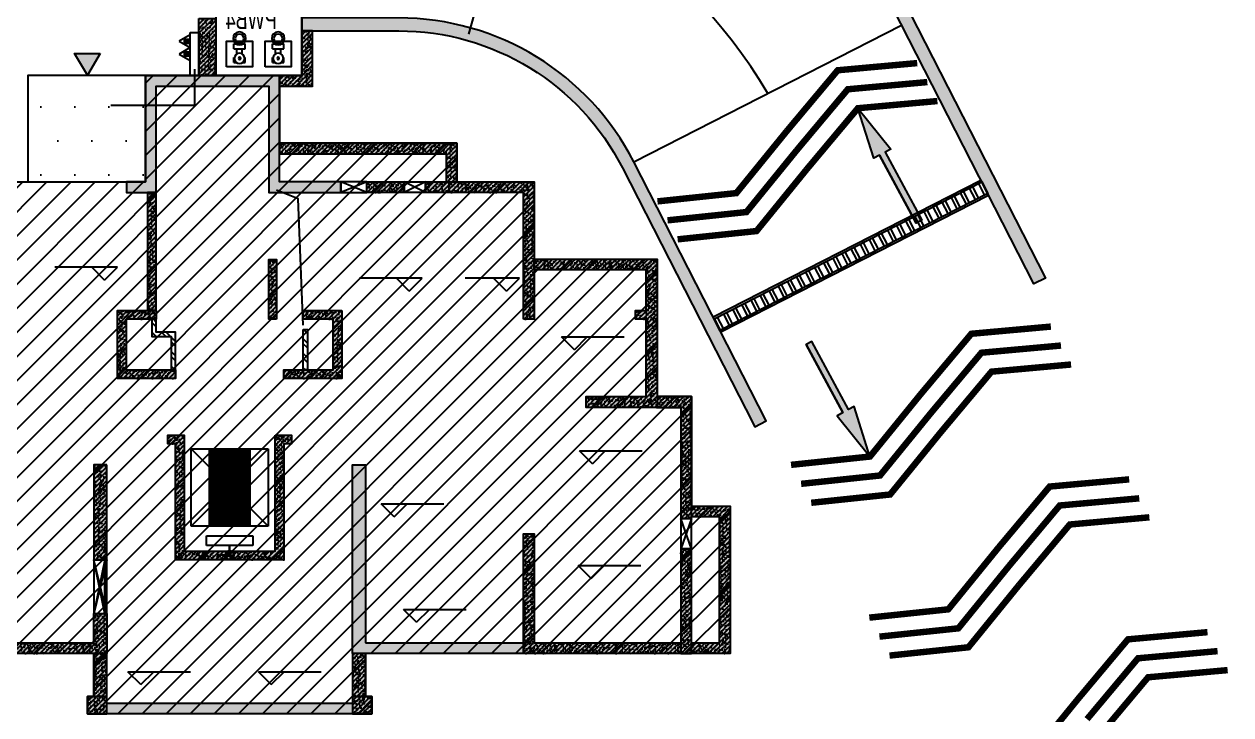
# Model space of a CAD drawing. Extents: x -1338203 to 1886333, y -783476 to 1038610.
# Drawn here: x 796142 to 824235, y 179024 to 195095 of the extents above; entities that cross this region are included whole.
import ezdxf

# ---------------------------------------------------------------- set-up
doc = ezdxf.new("R2010")
doc.units = 0
doc.header["$LTSCALE"] = 1000
doc.header["$MEASUREMENT"] = 0
for name, color, linetype in [('0A-A-SYMB', 13, 'Continuous'), ('A-001-平面参照B1$0$$AUDIT-BAD-LAYER', 7, 'Continuous'), ('A-001-平面参照B1$0$0A-ELEV-PATT', 8, 'Continuous'), ('A-001-平面参照B1$0$A-001-平面参照B1$0$A001-消防道路与扑救场地参照$0$0A-DETL-HATH', 8, 'Continuous'), ('A-001-平面参照B1$0$A-001-平面参照B1$0$A001-消防道路与扑救场地参照$0$A-001-平面B1$0$0A-P-ROOF-DRAN', 190, 'Continuous'), ('A-001-平面参照B1$0$AUDIT_D_220531184525-2', 40, 'Continuous'), ('A-06-平面B1$0$0A-A-SYMB-ELEV', 150, 'Continuous'), ('A-06-平面B1$0$0A-O-HOLE', 52, 'Continuous'), ('A-06-平面B1$0$0A-S-WALL', 255, 'Continuous'), ('A-125-交通核B1(5#6#)$0$0A-E-EVTR', 2, 'Continuous'), ('A-125-交通核B1(5#6#)$0$0A-O-HOLE', 52, 'Continuous'), ('p-a-core', 1, 'Continuous'), ('S-06-墙柱B1_1$0$0S-CC-LINE', 52, 'Continuous'), ('S-06-墙柱B1_1$0$0S-CW-HATCH', 251, 'Continuous'), ('S-06-墙柱B1_1$0$0S-CW-HATCH-UP', 251, 'Continuous'), ('S-06-墙柱B1_1$0$0S-CW-LINE', 72, 'Continuous'), ('S-06-墙柱B1_1$0$0S-S-HOLE', 55, 'Continuous'), ('S001地下一墙柱$0$S001地下一墙柱$0$0S-CW-HATCH', 251, 'Continuous'), ('S001地下一墙柱$0$S001地下一墙柱$0$0S-CW-HATCH-UP', 251, 'Continuous'), ('S001地下一墙柱$0$S001地下一墙柱$0$0S-CW-LINE', 72, 'Continuous'), ('地面指向箭头', 7, 'Continuous'), ('坡道线', 7, 'Continuous'), ('负一层消火栓$0$0P-ACC-FH', 7, 'Continuous'), ('负一层消火栓$0$0P-DIM-FH', 3, 'Continuous'), ('负一层消火栓$0$0P-EQUIP-FH', 7, 'Continuous'), ('负一层集水坑及排水沟$0$P001-预留预埋-B1$0$0P-EQUIP-WW', 7, 'Continuous')]:
    doc.layers.add(name, color=color, linetype=linetype)
for name, color, linetype, plot in [('A-06-平面B1$0$AAD-A-MARK', 6, 'Continuous', False), ('A-125-交通核B1(5#6#)$0$AAD-A-MARK', 6, 'Continuous', False), ('A06-125-交通核文字编号B1_镜像Y轴$0$AAD-A-MARK', 6, 'Continuous', False), ('S-06-墙柱B1_1$0$AAD-A-MARK', 6, 'Continuous', False)]:
    doc.layers.add(name, color=color, linetype=linetype, plot=plot)
doc.styles.add('负一层集水坑及排水沟$0$P001-预留预埋-B1$0$AAD-TXT', font='AAD-TXT.shx', dxfattribs={"width": 0.7, "height": 3, "bigfont": 'AAD-HZTXT.shx'})
pattern_1 = [(45, (-944324.16, 391978.14), (-111.796216, 111.796216), [91.28125, -91.28125]), (105, (-944324.16, 391978.14), (-152.716471, -40.920255), [91.28125, -91.28125]), (165, (-944347.79, 392066.31), (-40.920255, -152.716471), [91.28125, -91.28125])]
pattern_2 = [(45, (-944324.16, 391978.14), (-53.0330086, 53.0330086), []), (50, (-944324.16, 391978.14), (215.178055, -18.82564), [22.5, -247.5]), (355, (-944324.16, 391978.14), (-41.6254, 225.65764), [18, -198]), (100.4514, (-944306.23, 391976.57), (173.552815, 206.831863), [19.122057, -210.342634]), (46.1842, (-944324.16, 392038.14), (320.172315, -49.655704), [33.75, -371.25]), (96.6356, (-944297.48, 392034), (280.39881, 292.23536), [28.68309, -315.5139]), (351.1842, (-944324.16, 392038.14), (280.39858, 292.23558), [27, -297]), (21, (-944294.16, 392023.14), (179.072116, -120.785667), [22.5, -247.5]), (326, (-944294.16, 392023.14), (72.9946, 217.545014), [18, -198]), (71.4514, (-944279.24, 392013.08), (252.06679, 96.75915), [19.122057, -210.342634]), (37.5, (-944324.16, 391978.14), (3.6479566, 99.868156), [0, -195.6, 0, -201, 0, -198.75]), (7.5, (-944324.16, 391978.14), (78.920861, 118.323514), [0, -114.6, 0, -191.1, 0, -75.75]), (327.5, (-944391.06, 391978.14), (160.146731, -6.7664615), [0, -75, 0, -234, 0, -310.5]), (317.5, (-944421.06, 391978.14), (174.95585, 30.031495), [0, -97.5, 0, -155.4, 0, -220.5])]
pattern_3 = [(45, (0, 0), (-168.38, 168.38), []), (45, (112.25, 0), (-168.38, 168.38), [])]

# ---------------------------------------------------------------- blocks, each defined once
blk = doc.blocks.new('A-001-平面参照B1')
at = {"layer": 'A-001-平面参照B1$0$0A-ELEV-PATT'}
h = blk.add_hatch(dxfattribs=at)
h.set_pattern_fill('DOTS', color=256, scale=500)
h.set_pattern_definition([(0, (-766365.4, -306889.1), (396.875, 793.75), [0, -793.75])])
h.paths.add_polyline_path([(29861, -115460), (32601, -115460), (32601, -112990), (29861, -112990)])
at = {"layer": 'A-001-平面参照B1$0$A-001-平面参照B1$0$A001-消防道路与扑救场地参照$0$0A-DETL-HATH'}
h = blk.add_hatch(dxfattribs=at)
h.set_pattern_fill('ANSI32', color=256, scale=50, angle=252.0735)
h.set_pattern_definition([(297.073467, (-477063.6, 778597.63), (212.032136, 108.378453), []), (297.073467, (-477098.15, 778490.83), (212.032136, 108.378453), [])])
h.paths.add_polyline_path([(52071, -115465), (52208, -115732), (45975, -118918), (45838, -118651)])
at = {"layer": '0A-A-SYMB'}
blk.add_lwpolyline([(47089, -113408, 0.241485), (37541, -107410), (32748, -107410)], format="xyb", dxfattribs=at)
at = {"layer": 'A-001-平面参照B1$0$$AUDIT-BAD-LAYER'}
blk.add_line((43972, -115001), (50205, -111815), dxfattribs=at)
at = {"layer": 'A-001-平面参照B1$0$A-001-平面参照B1$0$A001-消防道路与扑救场地参照$0$A-001-平面B1$0$0A-P-ROOF-DRAN'}
for points in [[(45815, -118607), (52048, -115421), (52230, -115777), (45997, -118963)], [(52071, -115465), (52208, -115732), (45975, -118918), (45838, -118651)]]:
    blk.add_lwpolyline(points, close=True, dxfattribs=at)
at = {"layer": 'A-001-平面参照B1$0$AUDIT_D_220531184525-2'}
blk.add_lwpolyline([(42193, -104650), (40120, -112024)], dxfattribs=at)
blk.add_lwpolyline([(29861, -115460), (32601, -115460), (32601, -112990), (29861, -112990)], close=True, dxfattribs=at)
blk = doc.blocks.new('负一层集水坑及排水沟$0$pdjsk')
at = {"layer": '负一层集水坑及排水沟$0$P001-预留预埋-B1$0$0P-EQUIP-WW'}
for p, q in [((76854, 48875), (76854, 48937)), ((76854, 48937), (76870, 48937)), ((76870, 48894), (76870, 48937)), ((76883, 48905), (76883, 48937)), ((76883, 48937), (76974, 48937)), ((76974, 48927), (76974, 48937)), ((77172, 48673), (77172, 48941)), ((77172, 48941), (77293, 48941)), ((77293, 48673), (77293, 48941)), ((77299, 48731), (77299, 48883)), ((77299, 48883), (77309, 48883)), ((77309, 48731), (77309, 48883)), ((76854, 48677), (76854, 48740)), ((76854, 48677), (76870, 48677)), ((76870, 48677), (76870, 48721)), ((76883, 48677), (76883, 48710)), ((76883, 48677), (76974, 48677)), ((76974, 48677), (76974, 48688)), ((77059, 48867), (77172, 48867)), ((77059, 48748), (77172, 48748)), ((77172, 48673), (77293, 48673)), ((77293, 48867), (77299, 48867)), ((77293, 48748), (77299, 48748)), ((77299, 48731), (77309, 48731)), ((77309, 48867), (77336, 48867)), ((77309, 48748), (77336, 48748)), ((77172, 47773), (77172, 48041)), ((77172, 48041), (77293, 48041)), ((77293, 47773), (77293, 48041)), ((76854, 47975), (76854, 48037)), ((76854, 48037), (76870, 48037)), ((76854, 47777), (76854, 47840)), ((76854, 47777), (76870, 47777)), ((76870, 47994), (76870, 48037)), ((76870, 47777), (76870, 47821)), ((76883, 48005), (76883, 48037)), ((76883, 48037), (76974, 48037)), ((76883, 47777), (76883, 47810)), ((76883, 47777), (76974, 47777)), ((76974, 48027), (76974, 48037)), ((76974, 47777), (76974, 47788)), ((77059, 47967), (77172, 47967)), ((77059, 47848), (77172, 47848)), ((77172, 47773), (77293, 47773)), ((77293, 47967), (77299, 47967)), ((77293, 47848), (77299, 47848)), ((77299, 47831), (77299, 47983)), ((77299, 47983), (77309, 47983)), ((77299, 47831), (77309, 47831)), ((77309, 47831), (77309, 47983)), ((77309, 47967), (77336, 47967)), ((77309, 47848), (77336, 47848))]:
    blk.add_line(p, q, dxfattribs=at)
for points in [[(78054, 49357), (78054, 47357), (76554, 47357), (76554, 49357)], [(76754, 48507), (77354, 48507), (77354, 49107), (76754, 49107)], [(76754, 47607), (77354, 47607), (77354, 48207), (76754, 48207)]]:
    blk.add_lwpolyline(points, close=True, dxfattribs=at)
for centre, radius in [((76954, 48807), 121), ((77418, 48807), 151), ((77418, 48807), 102), ((76954, 48807), 27), ((77418, 47907), 151), ((76954, 47907), 121), ((76954, 47907), 27), ((77418, 47907), 102)]:
    blk.add_circle(centre, radius, dxfattribs=at)
at = {"layer": '负一层集水坑及排水沟$0$P001-预留预埋-B1$0$0P-EQUIP-WW', "style": '负一层集水坑及排水沟$0$P001-预留预埋-B1$0$AAD-TXT', "width": 0.7}
blk.add_text('PWB4', height=450, rotation=270, dxfattribs=at).set_placement((77637, 48775))
blk = doc.blocks.new('负一层集水坑及排水沟')
at = {"xscale": -1, "rotation": 270.0027235406074}
blk.add_blockref('负一层集水坑及排水沟$0$pdjsk', (-13113, -189546), dxfattribs=at)
blk.add_blockref('负一层集水坑及排水沟$0$pdjsk', (-13113, -189546), dxfattribs=at)
blk = doc.blocks.new('S-06-墙柱B1_1')
at = {"layer": 'S-06-墙柱B1_1$0$0S-CW-HATCH'}
h = blk.add_hatch(color=256, dxfattribs=at)
h.dxf.hatch_style = 1
h.paths.add_polyline_path([(19590, 10910), (19590, 8440), (18900, 8440), (18900, 8690), (19340, 8690), (19340, 11160), (19590, 11160), (22210, 11160), (22460, 11160), (22460, 8690), (23890, 8690), (23890, 8440), (22210, 8440), (22210, 10910)])
h = blk.add_hatch(color=256, dxfattribs=at)
h.dxf.hatch_style = 1
h.paths.add_polyline_path([(26590, 8690), (26590, 9590), (22460, 9590), (22460, 9340), (26340, 9340), (26340, 8690)])
h = blk.add_hatch(color=256, dxfattribs=at)
h.dxf.hatch_style = 1
h.paths.add_polyline_path([(19590, 8440), (19390, 8440), (19390, 5690), (19590, 5690)])
h = blk.add_hatch(color=256, dxfattribs=at)
h.dxf.hatch_style = 1
h.paths.add_polyline_path([(24490, 8690), (25360, 8690), (25360, 8440), (24490, 8440)])
h = blk.add_hatch(color=256, dxfattribs=at)
h.dxf.hatch_style = 1
h.paths.add_polyline_path([(28140, 5490), (28140, 8440), (25860, 8440), (25860, 8690), (28390, 8690), (28390, 5490)])
h = blk.add_hatch(color=256, dxfattribs=at)
h.dxf.hatch_style = 1
h.paths.add_polyline_path([(22390, 5490), (22210, 5490), (22210, 6880), (22390, 6880)])
h = blk.add_hatch(color=256, dxfattribs=at)
h.dxf.hatch_style = 1
h.paths.add_polyline_path([(31000, 5490), (30750, 5490), (30750, 5690), (31000, 5690), (31000, 6640), (28390, 6640), (28390, 6890), (31000, 6890), (31250, 6890), (31250, 5250), (31250, 3440), (29600, 3440), (29600, 3690), (31000, 3690), (31000, 5250)])
h = blk.add_hatch(color=256, dxfattribs=at)
h.dxf.hatch_style = 1
h.paths.add_polyline_path([(18890, 4310), (20040, 4310), (20040, 4110), (19860, 4110), (18690, 4110), (18690, 5690), (19590, 5690), (19590, 5490), (18890, 5490)])
h = blk.add_hatch(color=256, dxfattribs=at)
h.dxf.hatch_style = 1
h.paths.add_polyline_path([(23910, 5690), (23910, 4110), (22740, 4110), (22560, 4110), (22560, 4310), (23710, 4310), (23710, 5490), (23010, 5490), (23010, 5690)])
h = blk.add_hatch(color=256, dxfattribs=at)
h.dxf.hatch_style = 1
h.paths.add_polyline_path([(31800, 850), (32050, 850), (32050, 3690), (31250, 3690), (31250, 3440), (31800, 3440)])
h = blk.add_hatch(color=256, dxfattribs=at)
h.dxf.hatch_style = 1
h.paths.add_polyline_path([(22360, 2790), (22740, 2790), (22740, 2590), (22560, 2590), (22560, -110), (20040, -110), (20040, 2590), (19860, 2590), (19860, 2790), (20240, 2790), (20240, 90), (22360, 90)])
h = blk.add_hatch(color=256, dxfattribs=at)
h.dxf.hatch_style = 1
h.paths.add_polyline_path([(18440, 2100), (18140, 2100), (18140, -110), (18440, -110)])
h = blk.add_hatch(color=256, dxfattribs=at)
h.dxf.hatch_style = 1
h.paths.add_polyline_path([(24460, -2040), (28140, -2040), (28140, -2290), (24160, -2290), (24160, 2100), (24460, 2100)])
h = blk.add_hatch(color=256, dxfattribs=at)
h.dxf.hatch_style = 1
h.paths.add_polyline_path([(32050, 1140), (32950, 1140), (32950, -2290), (32050, -2290), (32050, -2040), (32700, -2040), (32700, 890), (32050, 890)])
h = blk.add_hatch(color=256, dxfattribs=at)
h.dxf.hatch_style = 1
h.paths.add_polyline_path([(28390, -2040), (31800, -2040), (31800, -2290), (28140, -2290), (28140, 500), (28390, 500)])
h = blk.add_hatch(color=256, dxfattribs=at)
h.dxf.hatch_style = 1
h.paths.add_polyline_path([(32050, 150), (31800, 150), (31800, -2290), (32050, -2290)])
h = blk.add_hatch(color=256, dxfattribs=at)
h.dxf.hatch_style = 1
h.paths.add_polyline_path([(18440, -2290), (14410, -2290), (14410, -2040), (18140, -2040), (18140, -1360), (18440, -1360)])
h = blk.add_hatch(color=256, dxfattribs=at)
h.dxf.hatch_style = 1
h.paths.add_polyline_path([(18440, -2290), (18140, -2290), (18140, -3290), (18440, -3290)])
h = blk.add_hatch(color=256, dxfattribs=at)
h.dxf.hatch_style = 1
h.paths.add_polyline_path([(24160, -3290), (24460, -3290), (24460, -2290), (24160, -2290)])
h = blk.add_hatch(color=256, dxfattribs=at)
h.dxf.hatch_style = 1
h.paths.add_polyline_path([(18440, -3290), (17990, -3290), (17990, -3690), (18440, -3690)])
h = blk.add_hatch(color=256, dxfattribs=at)
h.dxf.hatch_style = 1
h.paths.add_polyline_path([(24610, -3290), (24160, -3290), (24160, -3690), (24610, -3690)])
h = blk.add_hatch(color=256, dxfattribs=at)
h.dxf.hatch_style = 1
h.paths.add_polyline_path([(18440, -3440), (24160, -3440), (24160, -3690), (18440, -3690)])
at = {"layer": 'S-06-墙柱B1_1$0$0S-CW-HATCH-UP'}
h = blk.add_hatch(dxfattribs=at)
h.set_pattern_fill('钢筋混凝土', color=256, scale=30)
h.set_pattern_definition(pattern_2)
h.paths.add_polyline_path([(19590, 10910), (19590, 8440), (18900, 8440), (18900, 8690), (19340, 8690), (19340, 11160), (19590, 11160), (22210, 11160), (22460, 11160), (22460, 8690), (23890, 8690), (23890, 8440), (22210, 8440), (22210, 10910)])
h = blk.add_hatch(dxfattribs=at)
h.set_pattern_fill('钢筋混凝土', color=256, scale=30)
h.set_pattern_definition(pattern_2)
h.paths.add_polyline_path([(26590, 8690), (26590, 9590), (22460, 9590), (22460, 9340), (26340, 9340), (26340, 8690)])
h = blk.add_hatch(dxfattribs=at)
h.set_pattern_fill('钢筋混凝土', color=256, scale=30)
h.set_pattern_definition(pattern_2)
h.paths.add_polyline_path([(19590, 8440), (19390, 8440), (19390, 5690), (19590, 5690)])
h = blk.add_hatch(dxfattribs=at)
h.set_pattern_fill('钢筋混凝土', color=256, scale=30)
h.set_pattern_definition([(45, (-5106687.17, 751130.85), (-53.0330086, 53.0330086), []), (50, (-5106687.17, 751130.85), (215.178055, -18.8256405), [22.5, -247.5]), (355, (-5106687.17, 751130.85), (-41.6254, 225.65764), [18, -198]), (100.4514, (-5106669.24, 751129.28), (173.5528145, 206.831863), [19.122057, -210.342634]), (46.1842, (-5106687.17, 751190.85), (320.172315, -49.655704), [33.75, -371.25]), (96.6356, (-5106660.5, 751186.7), (280.398812, 292.235361), [28.683086, -315.5139]), (351.1842, (-5106687.17, 751190.85), (280.398584, 292.23558), [27, -297]), (21, (-5106657.17, 751175.85), (179.0721156, -120.785667), [22.5, -247.5]), (326, (-5106657.17, 751175.85), (72.9946, 217.5450135), [18, -198]), (71.4514, (-5106642.25, 751165.79), (252.0667886, 96.759149), [19.122057, -210.342634]), (37.5, (-5106687.17, 751130.85), (3.6479566, 99.8681561), [0, -195.6, 0, -201, 0, -198.75]), (7.5, (-5106687.17, 751130.85), (78.9208612, 118.3235136), [0, -114.6, 0, -191.1, 0, -75.75]), (327.5, (-5106754.07, 751130.85), (160.1467309, -6.7664615), [0, -75, 0, -234, 0, -310.5]), (317.5, (-5106784.07, 751130.85), (174.9558508, 30.0314947), [0, -97.5, 0, -155.4, 0, -220.5])])
h.paths.add_polyline_path([(24490, 8690), (25360, 8690), (25360, 8440), (24490, 8440)])
h = blk.add_hatch(dxfattribs=at)
h.set_pattern_fill('钢筋混凝土', color=256, scale=30)
h.set_pattern_definition(pattern_2)
h.paths.add_polyline_path([(28140, 5490), (28140, 8440), (25860, 8440), (25860, 8690), (28390, 8690), (28390, 5490)])
h = blk.add_hatch(dxfattribs=at)
h.set_pattern_fill('钢筋混凝土', color=256, scale=30)
h.set_pattern_definition([(45, (-5106687.17, 636368.834), (-53.0330086, 53.0330086), []), (50, (-5106687.17, 636368.83), (215.178055, -18.8256405), [22.5, -247.5]), (355, (-5106687.17, 636368.83), (-41.6254, 225.65764), [18, -198]), (100.4514, (-5106669.24, 636367.27), (173.5528145, 206.831863), [19.122057, -210.342634]), (46.1842, (-5106687.17, 636428.83), (320.172315, -49.655704), [33.75, -371.25]), (96.6356, (-5106660.5, 636424.7), (280.398812, 292.235361), [28.683086, -315.5139]), (351.1842, (-5106687.17, 636428.83), (280.398584, 292.23558), [27, -297]), (21, (-5106657.17, 636413.83), (179.0721156, -120.785667), [22.5, -247.5]), (326, (-5106657.17, 636413.83), (72.9946, 217.5450135), [18, -198]), (71.4514, (-5106642.25, 636403.77), (252.0667886, 96.759149), [19.122057, -210.342634]), (37.5, (-5106687.17, 636368.834), (3.6479566, 99.8681561), [0, -195.6, 0, -201, 0, -198.75]), (7.5, (-5106687.17, 636368.83), (78.9208612, 118.3235136), [0, -114.6, 0, -191.1, 0, -75.75]), (327.5, (-5106754.07, 636368.834), (160.1467309, -6.7664615), [0, -75, 0, -234, 0, -310.5]), (317.5, (-5106784.07, 636368.83), (174.9558508, 30.0314947), [0, -97.5, 0, -155.4, 0, -220.5])])
h.paths.add_polyline_path([(22390, 5490), (22210, 5490), (22210, 6880), (22390, 6880)])
h = blk.add_hatch(dxfattribs=at)
h.set_pattern_fill('钢筋混凝土', color=256, scale=30)
h.set_pattern_definition(pattern_2)
h.paths.add_polyline_path([(31000, 5490), (30750, 5490), (30750, 5690), (31000, 5690), (31000, 6640), (28390, 6640), (28390, 6890), (31000, 6890), (31250, 6890), (31250, 5250), (31250, 3440), (29600, 3440), (29600, 3690), (31000, 3690), (31000, 5250)])
h = blk.add_hatch(dxfattribs=at)
h.set_pattern_fill('钢筋混凝土', color=256, scale=30)
h.set_pattern_definition(pattern_2)
h.paths.add_polyline_path([(18890, 4310), (20040, 4310), (20040, 4110), (19860, 4110), (18690, 4110), (18690, 5690), (19590, 5690), (19590, 5490), (18890, 5490)])
h = blk.add_hatch(dxfattribs=at)
h.set_pattern_fill('钢筋混凝土', color=256, scale=30)
h.set_pattern_definition(pattern_2)
h.paths.add_polyline_path([(23910, 5690), (23910, 4110), (22740, 4110), (22560, 4110), (22560, 4310), (23710, 4310), (23710, 5490), (23010, 5490), (23010, 5690)])
h = blk.add_hatch(dxfattribs=at)
h.set_pattern_fill('钢筋混凝土', color=256, scale=30)
h.set_pattern_definition(pattern_2)
h.paths.add_polyline_path([(31800, 850), (32050, 850), (32050, 3690), (31250, 3690), (31250, 3440), (31800, 3440)])
h = blk.add_hatch(dxfattribs=at)
h.set_pattern_fill('钢筋混凝土', color=256, scale=30)
h.set_pattern_definition(pattern_2)
h.paths.add_polyline_path([(22360, 2790), (22740, 2790), (22740, 2590), (22560, 2590), (22560, -110), (20040, -110), (20040, 2590), (19860, 2590), (19860, 2790), (20240, 2790), (20240, 90), (22360, 90)])
h = blk.add_hatch(dxfattribs=at)
h.set_pattern_fill('钢筋混凝土', color=256, scale=30)
h.set_pattern_definition([(45, (-5106687.17, 636368.834), (-53.0330086, 53.0330086), []), (50, (-5106687.17, 636368.83), (215.178055, -18.8256405), [22.5, -247.5]), (355, (-5106687.17, 636368.83), (-41.6254, 225.65764), [18, -198]), (100.4514, (-5106669.24, 636367.27), (173.5528145, 206.831863), [19.122057, -210.342634]), (46.1842, (-5106687.17, 636428.83), (320.172315, -49.655704), [33.75, -371.25]), (96.6356, (-5106660.5, 636424.7), (280.398812, 292.235361), [28.683086, -315.5139]), (351.1842, (-5106687.17, 636428.83), (280.398584, 292.23558), [27, -297]), (21, (-5106657.17, 636413.83), (179.0721156, -120.785667), [22.5, -247.5]), (326, (-5106657.17, 636413.83), (72.9946, 217.5450135), [18, -198]), (71.4514, (-5106642.25, 636403.77), (252.0667886, 96.759149), [19.122057, -210.342634]), (37.5, (-5106687.17, 636368.834), (3.6479566, 99.8681561), [0, -195.6, 0, -201, 0, -198.75]), (7.5, (-5106687.17, 636368.83), (78.9208612, 118.3235136), [0, -114.6, 0, -191.1, 0, -75.75]), (327.5, (-5106754.07, 636368.834), (160.1467309, -6.7664615), [0, -75, 0, -234, 0, -310.5]), (317.5, (-5106784.07, 636368.83), (174.9558508, 30.0314947), [0, -97.5, 0, -155.4, 0, -220.5])])
h.paths.add_polyline_path([(18440, 2100), (18140, 2100), (18140, -110), (18440, -110)])
h = blk.add_hatch(dxfattribs=at)
h.set_pattern_fill('钢筋混凝土', color=256, scale=30)
h.set_pattern_definition(pattern_2)
h.paths.add_polyline_path([(24460, -2040), (28140, -2040), (28140, -2290), (24160, -2290), (24160, 2100), (24460, 2100)])
h = blk.add_hatch(dxfattribs=at)
h.set_pattern_fill('钢筋混凝土', color=256, scale=30)
h.set_pattern_definition([(45, (-5106687.17, 636368.834), (-53.0330086, 53.0330086), []), (50, (-5106687.17, 636368.83), (215.178055, -18.8256405), [22.5, -247.5]), (355, (-5106687.17, 636368.83), (-41.6254, 225.65764), [18, -198]), (100.4514, (-5106669.24, 636367.27), (173.5528145, 206.831863), [19.122057, -210.342634]), (46.1842, (-5106687.17, 636428.83), (320.172315, -49.655704), [33.75, -371.25]), (96.6356, (-5106660.5, 636424.7), (280.398812, 292.235361), [28.683086, -315.5139]), (351.1842, (-5106687.17, 636428.83), (280.398584, 292.23558), [27, -297]), (21, (-5106657.17, 636413.83), (179.0721156, -120.785667), [22.5, -247.5]), (326, (-5106657.17, 636413.83), (72.9946, 217.5450135), [18, -198]), (71.4514, (-5106642.25, 636403.77), (252.0667886, 96.759149), [19.122057, -210.342634]), (37.5, (-5106687.17, 636368.834), (3.6479566, 99.8681561), [0, -195.6, 0, -201, 0, -198.75]), (7.5, (-5106687.17, 636368.83), (78.9208612, 118.3235136), [0, -114.6, 0, -191.1, 0, -75.75]), (327.5, (-5106754.07, 636368.834), (160.1467309, -6.7664615), [0, -75, 0, -234, 0, -310.5]), (317.5, (-5106784.07, 636368.83), (174.9558508, 30.0314947), [0, -97.5, 0, -155.4, 0, -220.5])])
h.paths.add_polyline_path([(32050, 1140), (32950, 1140), (32950, -2290), (32050, -2290), (32050, -2040), (32700, -2040), (32700, 890), (32050, 890)])
h = blk.add_hatch(dxfattribs=at)
h.set_pattern_fill('钢筋混凝土', color=256, scale=30)
h.set_pattern_definition(pattern_2)
h.paths.add_polyline_path([(28390, -2040), (31800, -2040), (31800, -2290), (28140, -2290), (28140, 500), (28390, 500)])
h = blk.add_hatch(dxfattribs=at)
h.set_pattern_fill('钢筋混凝土', color=256, scale=30)
h.set_pattern_definition([(45, (0, 0), (-53.033, 53.033), []), (50, (0, 0), (215.1781, -18.8256), [22.5, -247.5]), (355, (0, 0), (-41.6254, 225.6576), [18, -198]), (100.4514, (17.93, -1.57), (173.5528, 206.8319), [19.122, -210.3426]), (46.1842, (0, 60), (320.1723, -49.6557), [33.75, -371.25]), (96.6356, (26.68, 55.86), (280.3988, 292.2354), [28.683, -315.514]), (351.1842, (0, 60), (280.3986, 292.2356), [27, -297]), (21, (30, 45), (179.0721, -120.7857), [22.5, -247.5]), (326, (30, 45), (72.9946, 217.545), [18, -198]), (71.4514, (44.92, 34.93), (252.0668, 96.7591), [19.122, -210.3426]), (37.5, (0, 0), (3.64796, 99.86816), [0, -195.6, 0, -201, 0, -198.75]), (7.5, (0, 0), (78.92086, 118.3235), [0, -114.6, 0, -191.1, 0, -75.75]), (327.5, (-66.9, 0), (160.14673, -6.76646), [0, -75, 0, -234, 0, -310.5]), (317.5, (-96.9, 0), (174.95585, 30.0315), [0, -97.5, 0, -155.4, 0, -220.5])])
h.paths.add_polyline_path([(32050, 150), (31800, 150), (31800, -2290), (32050, -2290)])
h = blk.add_hatch(dxfattribs=at)
h.set_pattern_fill('钢筋混凝土', color=256, scale=30)
h.set_pattern_definition(pattern_2)
h.paths.add_polyline_path([(18440, -2290), (14410, -2290), (14410, -2040), (18140, -2040), (18140, -1360), (18440, -1360)])
h = blk.add_hatch(dxfattribs=at)
h.set_pattern_fill('钢筋混凝土', color=256, scale=30)
h.set_pattern_definition(pattern_2)
h.paths.add_polyline_path([(18440, -2290), (18140, -2290), (18140, -3290), (18440, -3290)])
h = blk.add_hatch(dxfattribs=at)
h.set_pattern_fill('钢筋混凝土', color=256, scale=30)
h.set_pattern_definition(pattern_2)
h.paths.add_polyline_path([(24160, -3290), (24460, -3290), (24460, -2290), (24160, -2290)])
h = blk.add_hatch(dxfattribs=at)
h.set_pattern_fill('钢筋混凝土', color=256, scale=30)
h.set_pattern_definition(pattern_2)
h.paths.add_polyline_path([(18440, -3290), (17990, -3290), (17990, -3690), (18440, -3690)])
h = blk.add_hatch(dxfattribs=at)
h.set_pattern_fill('钢筋混凝土', color=256, scale=30)
h.set_pattern_definition(pattern_2)
h.paths.add_polyline_path([(24610, -3290), (24160, -3290), (24160, -3690), (24610, -3690)])
h = blk.add_hatch(dxfattribs=at)
h.set_pattern_fill('钢筋混凝土', color=256, scale=30)
h.set_pattern_definition(pattern_2)
h.paths.add_polyline_path([(18440, -3440), (24160, -3440), (24160, -3690), (18440, -3690)])
at = {"layer": 'S-06-墙柱B1_1$0$0S-CW-LINE'}
h = blk.add_hatch(dxfattribs=at)
h.set_pattern_fill('STARS', color=256, scale=115, angle=45)
h.set_pattern_definition(pattern_1)
edge = h.paths.add_edge_path()
edge.add_arc((21300, 0), 100, 0, 360)
h = blk.add_hatch(dxfattribs=at)
h.set_pattern_fill('STARS', color=256, scale=115, angle=45)
h.set_pattern_definition(pattern_1)
edge = h.paths.add_edge_path()
edge.add_arc((21300, 0), 100, 0, 360)
at = {"layer": 'S-06-墙柱B1_1$0$0S-CC-LINE'}
for points in [[(18440, -3290), (17990, -3290), (17990, -3690), (18440, -3690)], [(24610, -3290), (24160, -3290), (24160, -3690), (24610, -3690)]]:
    blk.add_lwpolyline(points, close=True, dxfattribs=at)
at = {"layer": 'S-06-墙柱B1_1$0$0S-CW-LINE'}
blk.add_lwpolyline([(23890, 8690), (22460, 8690), (22460, 11160), (22210, 11160), (19590, 11160), (19340, 11160), (19340, 8690), (18900, 8690), (18900, 8440), (19590, 8440), (19590, 10910), (22210, 10910), (22210, 8440), (23890, 8440), (23890, 8690)], dxfattribs=at)
for points in [[(26590, 8690), (26590, 9590), (22460, 9590), (22460, 9340), (26340, 9340), (26340, 8690)], [(19590, 8440), (19390, 8440), (19390, 5690), (19590, 5690)], [(24490, 8690), (25360, 8690), (25360, 8440), (24490, 8440)], [(28140, 5490), (28140, 8440), (25860, 8440), (25860, 8690), (28390, 8690), (28390, 5490)], [(22390, 5490), (22210, 5490), (22210, 6880), (22390, 6880)], [(31000, 5490), (30750, 5490), (30750, 5690), (31000, 5690), (31000, 6640), (28390, 6640), (28390, 6890), (31000, 6890), (31250, 6890), (31250, 5250), (31250, 3440), (29600, 3440), (29600, 3690), (31000, 3690), (31000, 5250)], [(18890, 4310), (20040, 4310), (20040, 4110), (19860, 4110), (19860, 4110), (18690, 4110), (18690, 5690), (19590, 5690), (19590, 5490), (18890, 5490)], [(23910, 5690), (23910, 4110), (22740, 4110), (22740, 4110), (22560, 4110), (22560, 4310), (23710, 4310), (23710, 5490), (23010, 5490), (23010, 5690)], [(31800, 850), (32050, 850), (32050, 3690), (32050, 3690), (32050, 3690), (31250, 3690), (31250, 3440), (31800, 3440), (31800, 3440)], [(29600, 3440), (29600, 3440)], [(22360, 2790), (22740, 2790), (22740, 2590), (22560, 2590), (22560, -110), (20040, -110), (20040, 2590), (19860, 2590), (19860, 2790), (20240, 2790), (20240, 90), (22360, 90)], [(18440, 2100), (18140, 2100), (18140, -110), (18440, -110)], [(24460, -2040), (28140, -2040), (28140, -2290), (24160, -2290), (24160, 2100), (24460, 2100)], [(32050, 1140), (32950, 1140), (32950, -2290), (32050, -2290), (32050, -2040), (32700, -2040), (32700, 890), (32050, 890)], [(28390, -2040), (31800, -2040), (31800, -2290), (28140, -2290), (28140, 500), (28390, 500)], [(18440, -2290), (14410, -2290), (14410, -2040), (18140, -2040), (18140, -1360), (18440, -1360)], [(18440, -2290), (18140, -2290), (18140, -3290), (18440, -3290)], [(24160, -3290), (24460, -3290), (24460, -2290), (24160, -2290)], [(18440, -3440), (24160, -3440), (24160, -3690), (18440, -3690)]]:
    blk.add_lwpolyline(points, close=True, dxfattribs=at)
at = {"layer": 'S-06-墙柱B1_1$0$0S-CW-LINE', "elevation": 2850000}
blk.add_lwpolyline([(32050, 150), (31800, 150), (31800, -2290), (32050, -2290)], close=True, dxfattribs=at)
at = {"layer": 'S-06-墙柱B1_1$0$0S-S-HOLE'}
for points in [[(24490, 8690), (23890, 8690), (23890, 8440), (24490, 8440)], [(25360, 8690), (25860, 8690), (25860, 8440), (25360, 8440)], [(18440, -110), (18140, -110), (18140, -1360), (18440, -1360)]]:
    blk.add_lwpolyline(points, close=True, dxfattribs=at)
for points in [[(24490, 8690), (23890, 8440)], [(24490, 8440), (23890, 8690)], [(25860, 8690), (25360, 8440)], [(25860, 8440), (25360, 8690)], [(18440, -110), (18140, -1360)], [(18440, -1360), (18140, -110)]]:
    blk.add_lwpolyline(points, dxfattribs=at)
at = {"layer": 'S-06-墙柱B1_1$0$0S-S-HOLE', "elevation": 2850000}
blk.add_lwpolyline([(32050, 850), (31800, 850), (31800, 150), (32050, 150)], close=True, dxfattribs=at)
for points in [[(32050, 850), (31800, 150)], [(32050, 150), (31800, 850)]]:
    blk.add_lwpolyline(points, dxfattribs=at)
at = {"layer": 'S-06-墙柱B1_1$0$AAD-A-MARK'}
for q in [(21100, 0), (21100, 0), (21100, 0), (21300, 200), (21300, 200), (21300, 200)]:
    blk.add_line((21300, 0), q, dxfattribs=at)
blk.add_circle((21300, 0), 100, dxfattribs=at)
blk.add_circle((21300, 0), 100, dxfattribs=at)
blk.add_circle((21300, 0), 100, dxfattribs=at)
blk = doc.blocks.new('S001地下一墙柱')
at = {"layer": 'S001地下一墙柱$0$S001地下一墙柱$0$0S-CW-HATCH', "ltscale": 0.002}
h = blk.add_hatch(color=256, dxfattribs=at)
h.dxf.hatch_style = 1
h.paths.add_polyline_path([(34241, -104350), (46726, -104350), (53551, -117702), (53284, -117838), (46543, -104650), (34241, -104650)])
h = blk.add_hatch(color=256, dxfattribs=at)
h.dxf.hatch_style = 1
h.paths.add_polyline_path([(33841, -111660), (34241, -111660), (34241, -112990), (33841, -112990)])
h = blk.add_hatch(color=256, dxfattribs=at)
h.dxf.hatch_style = 1
edge = h.paths.add_edge_path()
edge.add_line((36241, -111950), (38496, -111950))
edge.add_arc((38496, -117800), 5850, 27.0734, 90, ccw=False)
edge.add_line((43705, -115137), (46421, -120450))
edge.add_line((46421, -120450), (46574, -120750))
edge.add_line((46574, -120750), (46784, -121160))
edge.add_line((46784, -121160), (47051, -121024))
edge.add_line((47051, -121024), (43972, -115001))
edge.add_arc((38496, -117800), 6150, 27.0734, 90)
edge.add_line((38496, -111650), (36241, -111650))
edge.add_line((36241, -111650), (36241, -111950))
h = blk.add_hatch(color=256, dxfattribs=at)
h.dxf.hatch_style = 1
h.paths.add_polyline_path([(36241, -111950), (36241, -112990), (35721, -112990), (35721, -113240), (36491, -113240), (36491, -111950)])
at = {"layer": 'S001地下一墙柱$0$S001地下一墙柱$0$0S-CW-HATCH-UP', "ltscale": 0.002}
h = blk.add_hatch(dxfattribs=at)
h.set_pattern_fill('钢筋混凝土', color=256, scale=30)
h.set_pattern_definition([(45, (-766365.37, -306889.06), (-53.0330086, 53.0330086), []), (50, (-766365.37, -306889.06), (215.178055, -18.82564), [22.5, -247.5]), (355, (-766365.37, -306889.06), (-41.6254, 225.65764), [18, -198]), (100.4514, (-766347.44, -306890.63), (173.552815, 206.831863), [19.122057, -210.342634]), (46.1842, (-766365.37, -306829.06), (320.172315, -49.655704), [33.75, -371.25]), (96.6356, (-766338.7, -306833.2), (280.39881, 292.23536), [28.68309, -315.5139]), (351.1842, (-766365.37, -306829.06), (280.39858, 292.23558), [27, -297]), (21, (-766335.37, -306844.06), (179.072116, -120.785667), [22.5, -247.5]), (326, (-766335.37, -306844.06), (72.9946, 217.545014), [18, -198]), (71.4514, (-766320.44, -306854.13), (252.06679, 96.75915), [19.122057, -210.342634]), (37.5, (-766365.37, -306889.06), (3.6479566, 99.868156), [0, -195.6, 0, -201, 0, -198.75]), (7.5, (-766365.37, -306889.06), (78.920861, 118.323514), [0, -114.6, 0, -191.1, 0, -75.75]), (327.5, (-766432.27, -306889.06), (160.146731, -6.7664615), [0, -75, 0, -234, 0, -310.5]), (317.5, (-766462.27, -306889.06), (174.95585, 30.031495), [0, -97.5, 0, -155.4, 0, -220.5])])
h.paths.add_polyline_path([(34241, -104350), (46726, -104350), (53551, -117702), (53284, -117838), (46543, -104650), (34241, -104650)])
h = blk.add_hatch(dxfattribs=at)
h.set_pattern_fill('钢筋混凝土', color=256, scale=30)
h.set_pattern_definition([(45, (-766365.37, -306889.06), (-53.0330086, 53.0330086), []), (50, (-766365.37, -306889.06), (215.178055, -18.82564), [22.5, -247.5]), (355, (-766365.37, -306889.06), (-41.6254, 225.65764), [18, -198]), (100.4514, (-766347.44, -306890.63), (173.552815, 206.83186), [19.122057, -210.342634]), (46.1842, (-766365.37, -306829.06), (320.172315, -49.655704), [33.75, -371.25]), (96.6356, (-766338.7, -306833.2), (280.39881, 292.23536), [28.68309, -315.5139]), (351.1842, (-766365.37, -306829.06), (280.39858, 292.23558), [27, -297]), (21, (-766335.37, -306844.06), (179.072116, -120.785667), [22.5, -247.5]), (326, (-766335.37, -306844.06), (72.9946, 217.545014), [18, -198]), (71.4514, (-766320.44, -306854.13), (252.06679, 96.75915), [19.122057, -210.342634]), (37.5, (-766365.37, -306889.06), (3.6479566, 99.868156), [0, -195.6, 0, -201, 0, -198.75]), (7.5, (-766365.37, -306889.06), (78.920861, 118.323514), [0, -114.6, 0, -191.1, 0, -75.75]), (327.5, (-766432.27, -306889.06), (160.146731, -6.7664615), [0, -75, 0, -234, 0, -310.5]), (317.5, (-766462.27, -306889.06), (174.95585, 30.031495), [0, -97.5, 0, -155.4, 0, -220.5])])
h.paths.add_polyline_path([(33841, -111660), (34241, -111660), (34241, -112990), (33841, -112990)])
h = blk.add_hatch(dxfattribs=at)
h.set_pattern_fill('钢筋混凝土', color=256, scale=30)
h.set_pattern_definition([(45, (-766365.37, -306889.06), (-53.0330086, 53.0330086), []), (50, (-766365.37, -306889.06), (215.178055, -18.82564), [22.5, -247.5]), (355, (-766365.37, -306889.06), (-41.6254, 225.65764), [18, -198]), (100.4514, (-766347.44, -306890.63), (173.552815, 206.831863), [19.122057, -210.342634]), (46.1842, (-766365.37, -306829.06), (320.172315, -49.655704), [33.75, -371.25]), (96.6356, (-766338.7, -306833.2), (280.39881, 292.23536), [28.68309, -315.5139]), (351.1842, (-766365.37, -306829.06), (280.39858, 292.23558), [27, -297]), (21, (-766335.37, -306844.06), (179.072116, -120.785667), [22.5, -247.5]), (326, (-766335.37, -306844.06), (72.9946, 217.545014), [18, -198]), (71.4514, (-766320.44, -306854.13), (252.06679, 96.75915), [19.122057, -210.342634]), (37.5, (-766365.37, -306889.06), (3.6479566, 99.868156), [0, -195.6, 0, -201, 0, -198.75]), (7.5, (-766365.37, -306889.06), (78.920861, 118.323514), [0, -114.6, 0, -191.1, 0, -75.75]), (327.5, (-766432.27, -306889.06), (160.146731, -6.7664615), [0, -75, 0, -234, 0, -310.5]), (317.5, (-766462.27, -306889.06), (174.95585, 30.031495), [0, -97.5, 0, -155.4, 0, -220.5])])
edge = h.paths.add_edge_path()
edge.add_line((36241, -111950), (38496, -111950))
edge.add_arc((38496, -117800), 5850, 27.0734, 90, ccw=False)
edge.add_line((43705, -115137), (46421, -120450))
edge.add_line((46421, -120450), (46574, -120750))
edge.add_line((46574, -120750), (46784, -121160))
edge.add_line((46784, -121160), (47051, -121024))
edge.add_line((47051, -121024), (43972, -115001))
edge.add_arc((38496, -117800), 6150, 27.0734, 90)
edge.add_line((38496, -111650), (36241, -111650))
edge.add_line((36241, -111650), (36241, -111950))
h = blk.add_hatch(dxfattribs=at)
h.set_pattern_fill('钢筋混凝土', color=256, scale=30)
h.set_pattern_definition([(45, (-766365.37, -306889.06), (-53.0330086, 53.0330086), []), (50, (-766365.37, -306889.06), (215.178055, -18.82564), [22.5, -247.5]), (355, (-766365.37, -306889.06), (-41.6254, 225.65764), [18, -198]), (100.4514, (-766347.44, -306890.63), (173.552815, 206.83186), [19.122057, -210.342634]), (46.1842, (-766365.37, -306829.06), (320.172315, -49.655704), [33.75, -371.25]), (96.6356, (-766338.7, -306833.2), (280.39881, 292.23536), [28.68309, -315.5139]), (351.1842, (-766365.37, -306829.06), (280.39858, 292.23558), [27, -297]), (21, (-766335.37, -306844.06), (179.072116, -120.785667), [22.5, -247.5]), (326, (-766335.37, -306844.06), (72.9946, 217.545014), [18, -198]), (71.4514, (-766320.44, -306854.13), (252.06679, 96.75915), [19.122057, -210.342634]), (37.5, (-766365.37, -306889.06), (3.6479566, 99.868156), [0, -195.6, 0, -201, 0, -198.75]), (7.5, (-766365.37, -306889.06), (78.920861, 118.323514), [0, -114.6, 0, -191.1, 0, -75.75]), (327.5, (-766432.27, -306889.06), (160.146731, -6.7664615), [0, -75, 0, -234, 0, -310.5]), (317.5, (-766462.27, -306889.06), (174.95585, 30.031495), [0, -97.5, 0, -155.4, 0, -220.5])])
h.paths.add_polyline_path([(36241, -111950), (36241, -112990), (35721, -112990), (35721, -113240), (36491, -113240), (36491, -111950)])
at = {"layer": 'S001地下一墙柱$0$S001地下一墙柱$0$0S-CW-LINE', "ltscale": 0.002}
for points in [[(34241, -104350), (46726, -104350), (53551, -117702), (53284, -117838), (46543, -104650), (34241, -104650)], [(33841, -111660), (34241, -111660), (34241, -112990), (33841, -112990)]]:
    blk.add_lwpolyline(points, close=True, dxfattribs=at)
blk.add_lwpolyline([(36241, -111950), (38496, -111950, -0.281684), (43705, -115137), (46421, -120450), (46421, -120450), (46574, -120750), (46574, -120750), (46784, -121160), (47051, -121024), (43972, -115001, 0.281684), (38496, -111650, 0.000001), (36241, -111650)], format="xyb", close=True, dxfattribs=at)
blk.add_lwpolyline([(36241, -111950), (36241, -112990), (35721, -112990), (35721, -113240), (36491, -113240), (36491, -111950), (36241, -111950)], dxfattribs=at)
at = {"ltscale": 0.002}
blk.add_blockref('S-06-墙柱B1_1', (13261, -124150), dxfattribs=at)
blk = doc.blocks.new('负一层消火栓$0$$TwtSys$00000546')
h = blk.add_hatch()
h.set_pattern_fill('ANSI31', color=256, scale=200, style=0)
h.set_pattern_definition([(45, (-38543.802, -6670.83), (-17.67767, 17.67767), [])])
h.paths.add_polyline_path([(-65, 174), (65, 174), (65, 44), (-65, 44)])
for points in [[(0, 344), (-198, 0), (198, 0)], [(-65, 174), (65, 174), (65, 44), (-65, 44)]]:
    blk.add_lwpolyline(points, close=True)
blk = doc.blocks.new('负一层消火栓')
at = {"layer": '负一层消火栓$0$0P-ACC-FH'}
blk.add_lwpolyline([(33641, -111990), (33841, -111990), (33841, -112990), (33641, -112990)], close=True, dxfattribs=at)
at = {"layer": '负一层消火栓$0$0P-DIM-FH'}
for p, q in [((33741, -112840, 800), (33741, -113690, 800)), ((33741, -113690, 800), (31791, -113690, 800))]:
    blk.add_line(p, q, dxfattribs=at)
at = {"layer": '负一层消火栓$0$0P-EQUIP-FH', "xscale": 0.7500000000000013, "yscale": 0.7500000000000013, "zscale": 0.7500000000000013, "rotation": 90}
for p in [(33641, -112192, 800), (33641, -112192, 800), (33641, -112489, 800), (33641, -112489, 800)]:
    blk.add_blockref('负一层消火栓$0$$TwtSys$00000546', p, dxfattribs=at)
blk = doc.blocks.new('直行')
at = {"layer": '地面指向箭头'}
blk.add_hatch(color=251, dxfattribs=at).paths.add_polyline_path([(-29241, 4059962), (-29466, 4058762), (-29316, 4058762), (-29316, 4056961), (-29166, 4056961), (-29166, 4058762), (-29016, 4058762)])
at = {"layer": '地面指向箭头', "color": 251}
blk.add_lwpolyline([(-29316, 4058762), (-29316, 4056961), (-29316, 4058762), (-29316, 4058762), (-29466, 4058762), (-29241, 4059962), (-29016, 4058762), (-29166, 4058762), (-29166, 4056961), (-29316, 4056961), (-29316, 4056961)], dxfattribs=at)
blk = doc.blocks.new('A$C9cb663f1')
at = {"layer": '坡道线', "color": 251, "const_width": 150}
for points in [[(401249, -169155), (402436, -167739), (404287, -167572)], [(401484, -169596), (402671, -168181), (404522, -168014)], [(401719, -170038), (402906, -168622), (404757, -168455)], [(398239, -170790), (400076, -170597), (401249, -169155)], [(398474, -171231), (400311, -171038), (401484, -169596)], [(398709, -171673), (400546, -171480), (401719, -170038)], [(404360, -175285), (405547, -173870), (407398, -173703)], [(404594, -175727), (405782, -174311), (407633, -174144)], [(404829, -176168), (406016, -174752), (407868, -174585)], [(401349, -176920), (403187, -176727), (404360, -175285)], [(401584, -177362), (403421, -177168), (404594, -175727)], [(401819, -177803), (403656, -177610), (404829, -176168)], [(406183, -178840), (407370, -177425), (409221, -177258)], [(406417, -179282), (407604, -177866), (409456, -177699)], [(406652, -179723), (407839, -178308), (409691, -178141)], [(403172, -180475), (405010, -180282), (406183, -178840)], [(403407, -180917), (405244, -180724), (406417, -179282)], [(403642, -181358), (405479, -181165), (406652, -179723)], [(408006, -182396), (409193, -180980), (411044, -180813)], [(408240, -182837), (409427, -181421), (411279, -181254)], [(408475, -183278), (409662, -181863), (411513, -181696)], [(404995, -184031), (406832, -183837), (408006, -182396)]]:
    blk.add_lwpolyline(points, dxfattribs=at)
at = {"layer": '地面指向箭头', "color": 251, "rotation": 28.28983909355518}
blk.add_blockref('直行', (2352801, -3729810), dxfattribs=at)
at = {"layer": '地面指向箭头', "color": 251, "xscale": -1, "rotation": 208.289839093601}
blk.add_blockref('直行', (-1495211, 3412178), dxfattribs=at)
blk = doc.blocks.new('A$C488321c4')
at = {"layer": '地面指向箭头'}
h = blk.add_hatch(color=251, dxfattribs=at)
h.dxf.hatch_style = 1
h.paths.add_polyline_path([(385268, -167351), (384968, -167851), (384668, -167351)])
at = {"layer": '地面指向箭头', "color": 251, "flags": 128}
blk.add_lwpolyline([(385268, -167351), (384968, -167851), (384668, -167351), (385268, -167351)], dxfattribs=at)
blk = doc.blocks.new('A-125-交通核B1(5#6#)')
h = blk.add_hatch()
h.set_pattern_fill('ANSI32', color=256, scale=50)
h.set_pattern_definition(pattern_3)
h.paths.add_polyline_path([(1360, 4310), (1260, 4310), (1260, 5190), (1710, 5190), (1710, 5490), (1810, 5490), (1810, 5090), (1360, 5090)])
h = blk.add_hatch()
h.set_pattern_fill('ANSI32', color=256, scale=50)
h.set_pattern_definition(pattern_3)
h.paths.add_polyline_path([(-1713, 5250), (-1810, 5250), (-1810, 4310), (-1713, 4310)])
for points in [[(1360, 4310), (1260, 4310), (1260, 5190), (1710, 5190), (1710, 5490), (1810, 5490), (1810, 5090), (1360, 5090)], [(-1713, 5250), (-1810, 5250), (-1810, 4310), (-1713, 4310)]]:
    blk.add_lwpolyline(points, close=True)
at = {"layer": 'A-125-交通核B1(5#6#)$0$0A-E-EVTR'}
for p, q in [((900, 2475), (-900, 2475)), ((-900, 2475), (-900, 675)), ((900, 675), (-900, 2475)), ((900, 2475), (-900, 675)), ((900, 675), (900, 2475)), ((-900, 675), (900, 675)), ((540, 450), (-540, 450)), ((-540, 450), (-540, 225)), ((540, 225), (540, 450)), ((-540, 225), (540, 225))]:
    blk.add_line(p, q, dxfattribs=at)
at = {"layer": 'A-125-交通核B1(5#6#)$0$0A-O-HOLE', "flags": 128}
blk.add_lwpolyline([(-1710, 5350), (-1593, 8294), (-1090, 8490)], dxfattribs=at)
at = {"layer": 'A-125-交通核B1(5#6#)$0$AAD-A-MARK'}
for q in [(0, 200), (200, 0)]:
    blk.add_line((0, 0), q, dxfattribs=at)
blk.add_circle((0, 0), 100, dxfattribs=at)
blk = doc.blocks.new('A06-125-交通核文字编号B1_镜像Y轴')
at = {"layer": 'A06-125-交通核文字编号B1_镜像Y轴$0$AAD-A-MARK', "extrusion": (-1.22465e-16, 0, -1)}
for q in [(-200, 0), (0, 200)]:
    blk.add_line((0, 0), q, dxfattribs=at)
blk.add_circle((0, 0), 100, dxfattribs=at)
blk = doc.blocks.new('A-06-平面B1')
at = {"layer": 'A-06-平面B1$0$0A-A-SYMB-ELEV'}
for p, q in [((40388, 6702), (38929, 6702)), ((40088, 6402), (39788, 6702)), ((40088, 6402), (40388, 6702)), ((47481, 6444), (46022, 6444)), ((47181, 6144), (46881, 6444)), ((47181, 6144), (47481, 6444)), ((49744, 6444), (48485, 6444)), ((49444, 6144), (49144, 6444)), ((49444, 6144), (49744, 6444)), ((51025, 4782), (50725, 5082)), ((50725, 5082), (52183, 5082)), ((51025, 4782), (51325, 5082)), ((51444, 2129), (51144, 2429)), ((51144, 2429), (52602, 2429)), ((51444, 2129), (51744, 2429)), ((46830, 895), (46530, 1195)), ((46530, 1195), (47989, 1195)), ((46830, 895), (47130, 1195)), ((51415, -539), (51115, -239)), ((51115, -239), (52574, -239)), ((51415, -539), (51715, -239)), ((47349, -1562), (47049, -1262)), ((47049, -1262), (48508, -1262)), ((47349, -1562), (47649, -1262)), ((40932, -3011), (40632, -2711)), ((40632, -2711), (42090, -2711)), ((40932, -3011), (41232, -2711)), ((43969, -3011), (43669, -2711)), ((43669, -2711), (45127, -2711)), ((43969, -3011), (44269, -2711))]:
    blk.add_line(p, q, dxfattribs=at)
at = {"layer": 'A-06-平面B1$0$0A-O-HOLE', "flags": 128}
blk.add_lwpolyline([(40090, -110), (39840, -110), (39840, -1360), (40090, -1360)], close=True, dxfattribs=at)
for points in [[(40090, -110), (39840, -1360)], [(40090, -1360), (39840, -110)]]:
    blk.add_lwpolyline(points, dxfattribs=at)
at = {"layer": 'A-06-平面B1$0$AAD-A-MARK'}
for q in [(42800, 0), (43000, 200)]:
    blk.add_line((43000, 0), q, dxfattribs=at)
blk.add_circle((43000, 0), 100, dxfattribs=at)
at = {"layer": 'A-06-平面B1$0$0A-S-WALL', "xscale": -1}
blk.add_blockref('A-125-交通核B1(5#6#)', (43000, 0), dxfattribs=at)
at = {"layer": 'A-06-平面B1$0$0A-S-WALL'}
blk.add_blockref('A06-125-交通核文字编号B1_镜像Y轴', (43000, 0), dxfattribs=at)

msp = doc.modelspace()

# ---------------------------------------------------------------- hatches: boundary and pattern name
at = {"ltscale": 0.002}
h = msp.add_hatch(dxfattribs=at)
h.set_pattern_fill('ANSI31', color=8, scale=250)
h.set_pattern_definition([(45, (321361.53, 273455.2), (-280.633, 280.633), [])])
h.paths.add_polyline_path([(753816.6, 180574.4), (754891.6, 180574.4), (754891.6, 183199.3), (752961.6, 183199.3), (752961.6, 186304.3), (752761.6, 186304.3), (752761.8, 191429.2), (756766.6, 191429.2), (756766.6, 193899.3), (759886.6, 193899.3), (759886.6, 191429.3), (774336.6, 191429.3), (774336.6, 191429.3), (778466.6, 191429.3), (778466.3, 193899.3), (781586.3, 193899.3), (781586.6, 191429.3), (798966.6, 191429.3), (798966.6, 193899.3), (802086.6, 193899.3), (802086.6, 192329.3), (806216.6, 192329.3), (806216.6, 191429.3), (808016.6, 191429.3), (808016.6, 189629.3), (810876.6, 189629.3), (810876.6, 186429.3), (811676.6, 186429.3), (811676.6, 183876), (812576.6, 183876), (812576.6, 180449.3), (804086.6, 180449.3), (804086.6, 179449.3), (804236.6, 179449.3), (804236.6, 179049.3), (797616.6, 179049.3), (797616.6, 179449.3), (797766.6, 179449.3), (797766.6, 180449.3), (782786.6, 180449.3), (782786.6, 179449.3), (782936.6, 179449.3), (782936.6, 179049.3), (776316.6, 179049.3), (776316.6, 179449.3), (776466.6, 179449.3), (776466.6, 180449.3), (761086.6, 180449.3), (761086.6, 179449.3), (761236.6, 179449.3), (761236.6, 179049.3), (753816.6, 179049.3)])

# ---------------------------------------------------------------- linework, layer by layer
at = {"color": 3, "elevation": 83850, "flags": 128}
msp.add_lwpolyline([(781586.6, 191429.3), (798966.6, 191429.3), (798966.6, 193899.3), (802086.6, 193899.3), (802086.6, 192329.3), (806216.6, 192329.3), (806216.6, 191429.3), (808016.6, 191429.3), (808016.6, 189629.3), (810876.6, 189629.3), (810876.6, 186429.3), (811676.6, 186429.3), (811676.6, 183876), (812576.6, 183876), (812576.6, 180449.3), (804086.6, 180449.3), (804086.6, 179449.3), (804236.6, 179449.3), (804236.6, 179049.3), (797616.6, 179049.3), (797616.6, 179449.3), (797766.6, 179449.3), (797766.6, 180449.3), (782786.6, 180449.3)], dxfattribs=at)
at = {"layer": 'p-a-core', "ltscale": 0.002, "const_width": 1000, "elevation": 83850}
msp.add_lwpolyline([(800926.6, 185214.1), (800926.6, 183414.1)], dxfattribs=at)

# ---------------------------------------------------------------- block references
at = {"ltscale": 0.002}
for name, p in [('S001地下一墙柱', (766365.4, 306889.1)), ('负一层消火栓', (766365.4, 306889.1)), ('负一层集水坑及排水沟', (766365.4, 306889.1)), ('A$C488321c4', (412646.2, 361761.3)), ('A$C9cb663f1', (412646.2, 361761.3)), ('A-06-平面B1', (757926.6, 182739.1, 83850))]:
    msp.add_blockref(name, p, dxfattribs=at)
msp.add_blockref('A-001-平面参照B1', (766365.4, 306889.1))

doc.saveas('drawing.dxf')
